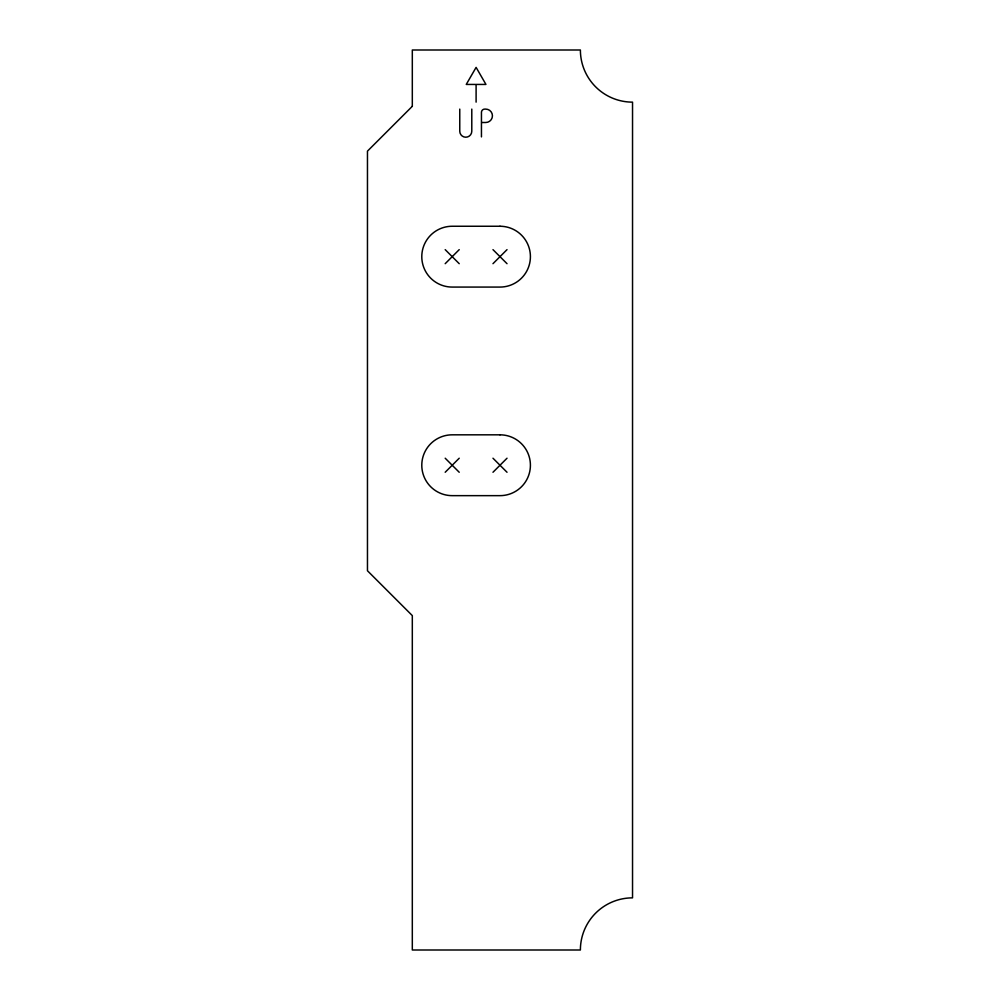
<?xml version="1.0" encoding="UTF-8"?>
<svg xmlns="http://www.w3.org/2000/svg" width="1000" height="1000" viewBox="0 0 1000 1000"><rect width="100%" height="100%" fill="white"/><g stroke="black" fill="none" stroke-linecap="round" stroke-linejoin="round"><path stroke-width="1.5" d="M445.188 263.688L459.225 249.638M492.975 263.688L507.025 249.638M445.188 472.262L459.225 458.212M492.975 472.262L507.025 458.212M475.4 84.438L466.25 84.438L476.1 67.375L485.95 84.438L476.1 84.438L476.1 102.137M482.15 122.5L485.737 122.5A6.7 6.7 0 0 0 492.438 115.8A6.7 6.7 0 0 0 485.737 109.1L484.712 109.1A3.262 3.262 0 0 0 481.45 112.35L481.45 136.9M492.975 249.638L507.025 263.688M445.188 249.638L459.225 263.688M492.975 458.212L507.025 472.262M445.188 458.212L459.225 472.262M471.788 109.1L471.788 131.2A6.012 6.012 0 0 1 465.775 137.213A6.012 6.012 0 0 1 459.762 131.2L459.762 109.1M412.312 106.3L367.463 151.137L367.463 570.763L412.312 615.6L412.312 950L580.388 950A52.138 52.138 0 0 1 632.537 897.862L632.537 102.137A52.138 52.138 0 0 1 580.388 50L412.312 50L412.312 106.3M500 226.25L452.2 226.25A30.412 30.412 0 0 0 421.788 256.663A30.412 30.412 0 0 0 452.2 287.075L500 287.075A30.412 30.412 0 0 0 530.413 256.663A30.412 30.412 0 0 0 500 226.25M500 434.825L452.2 434.825A30.412 30.412 0 0 0 421.788 465.238A30.412 30.412 0 0 0 452.2 495.65L500 495.65A30.412 30.412 0 0 0 530.413 465.238A30.412 30.412 0 0 0 500 434.825"/></g></svg>
